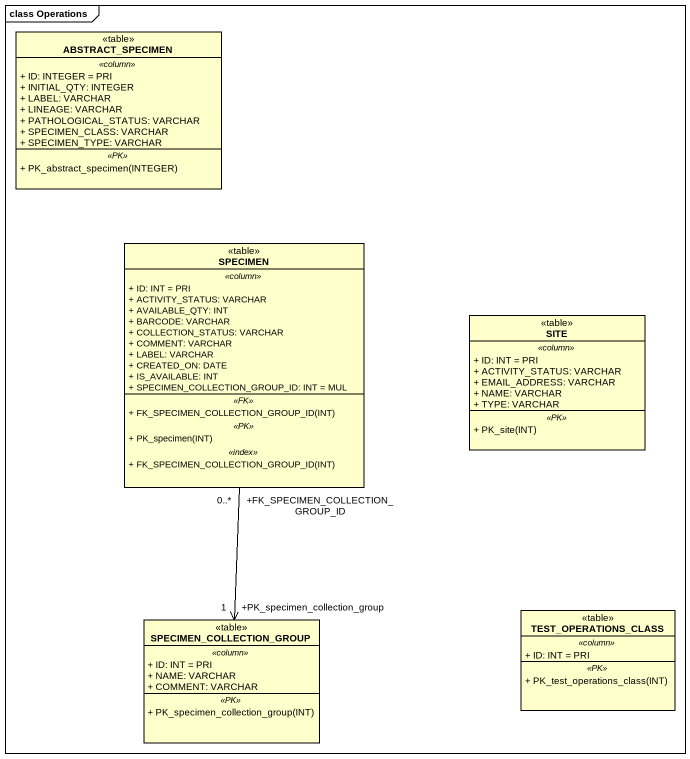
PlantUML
@startuml
mainframe class Operations
hide circle
hide empty members
skinparam classAttributeIconSize 0
class ABSTRACT_SPECIMEN <<table>> {
  .. <<column>> ..
  + ID: INTEGER = PRI
  + INITIAL_QTY: INTEGER
  + LABEL: VARCHAR
  + LINEAGE: VARCHAR
  + PATHOLOGICAL_STATUS: VARCHAR
  + SPECIMEN_CLASS: VARCHAR
  + SPECIMEN_TYPE: VARCHAR
  .. <<PK>> ..
  + PK_abstract_specimen(INTEGER)
}
class SPECIMEN <<table>> {
  .. <<column>> ..
  + ID: INT = PRI
  + ACTIVITY_STATUS: VARCHAR
  + AVAILABLE_QTY: INT
  + BARCODE: VARCHAR
  + COLLECTION_STATUS: VARCHAR
  + COMMENT: VARCHAR
  + LABEL: VARCHAR
  + CREATED_ON: DATE
  + IS_AVAILABLE: INT
  + SPECIMEN_COLLECTION_GROUP_ID: INT = MUL
  .. <<FK>> ..
  + FK_SPECIMEN_COLLECTION_GROUP_ID(INT)
  .. <<PK>> ..
  + PK_specimen(INT)
  .. <<index>> ..
  + FK_SPECIMEN_COLLECTION_GROUP_ID(INT)
}
class SITE <<table>> {
  .. <<column>> ..
  + ID: INT = PRI
  + ACTIVITY_STATUS: VARCHAR
  + EMAIL_ADDRESS: VARCHAR
  + NAME: VARCHAR
  + TYPE: VARCHAR
  .. <<PK>> ..
  + PK_site(INT)
}
class SPECIMEN_COLLECTION_GROUP <<table>> {
  .. <<column>> ..
  + ID: INT = PRI
  + NAME: VARCHAR
  + COMMENT: VARCHAR
  .. <<PK>> ..
  + PK_specimen_collection_group(INT)
}
class TEST_OPERATIONS_CLASS <<table>> {
  .. <<column>> ..
  + ID: INT = PRI
  .. <<PK>> ..
  + PK_test_operations_class(INT)
}
SPECIMEN "+FK_SPECIMEN_COLLECTION_GROUP_ID\n0..*" --> "+PK_specimen_collection_group\n1" SPECIMEN_COLLECTION_GROUP
@enduml
